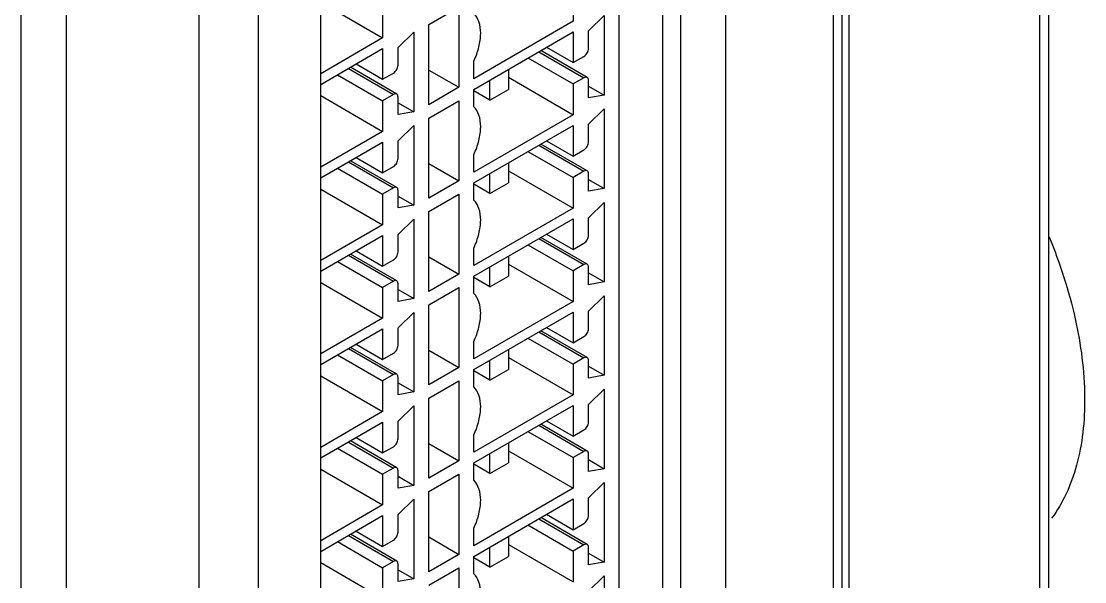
# Model space of a CAD drawing. Header units: millimetres. Extents: x 19 to 149, y 23 to 213.
# Drawn here: x 86.26 to 118.84, y 55.81 to 72.96 of the extents above; entities that cross this region are included whole.
import ezdxf

# ---------------------------------------------------------------- set-up
doc = ezdxf.new("R2010")
doc.units = ezdxf.units.MM
doc.header["$LTSCALE"] = 15.317897
doc.layers.get('0').update_dxf_attribs({"linetype": 'CONTINUOUS'})

msp = doc.modelspace()

# ---------------------------------------------------------------- linework, layer by layer
at = {"color": 7, "linetype": 'Continuous'}
for p, q in [((111.4, 137.44), (111.4, 39.296)), ((111.612, 137.317), (111.612, 39.174)), ((111.14, 38.93), (111.14, 137.045)), ((106.452, 131.959), (106.452, 40.388)), ((107.846, 40.376), (107.846, 131.948)), ((105.9, 92.257), (105.9, 42.983)), ((104.577, 47.522), (104.577, 91.124)), ((91.695, 86.073), (91.695, 36.992)), ((95.434, 36.96), (95.434, 86.195)), ((93.525, 35.935), (93.525, 85.016)), ((117.456, 82.103), (117.456, 42.764)), ((117.727, 82.26), (117.727, 43.16)), ((86.26, 32.782), (86.26, 74.664)), ((87.65, 32.769), (87.65, 73.773)), ((103.162, 73.895), (103.162, 72.956)), ((95.434, 73.54), (97.329, 72.446)), ((97.329, 73.385), (97.329, 72.446)), ((98.743, 72.854), (99.662, 73.385)), ((99.662, 73.385), (99.662, 70.936)), ((103.636, 72.662), (104.117, 73.132)), ((104.117, 73.132), (104.117, 70.699)), ((98.743, 70.405), (98.743, 72.854)), ((103.162, 72.956), (100.122, 71.201)), ((103.636, 72.128), (103.636, 72.662)), ((97.329, 72.446), (95.434, 71.352)), ((97.802, 72.152), (98.283, 72.622)), ((98.283, 72.622), (98.283, 70.189)), ((100.122, 70.874), (103.162, 72.63)), ((103.162, 72.63), (103.162, 71.691)), ((95.434, 71.026), (97.329, 72.12)), ((97.329, 72.12), (97.329, 71.181)), ((97.802, 71.617), (97.802, 72.152)), ((102.116, 72.026), (103.495, 71.229)), ((103.595, 71.239), (102.174, 72.059)), ((102.349, 72.16), (103.162, 71.691)), ((100.122, 71.201), (100.122, 71.732)), ((101.783, 71.834), (103.162, 71.038)), ((103.162, 71.691), (103.495, 71.883)), ((96.282, 71.515), (97.661, 70.719)), ((97.761, 70.729), (96.341, 71.549)), ((96.516, 71.65), (97.329, 71.181)), ((97.329, 71.181), (97.661, 71.372)), ((98.743, 71.466), (99.662, 70.936)), ((101.182, 71.487), (101.182, 70.874)), ((95.95, 71.323), (97.329, 70.527)), ((100.617, 70.548), (100.617, 71.16)), ((101.182, 71.242), (103.162, 70.099)), ((103.495, 71.229), (103.162, 71.038)), ((103.162, 71.038), (103.162, 70.099)), ((103.636, 70.613), (103.636, 71.148)), ((97.661, 70.719), (97.329, 70.527)), ((99.662, 70.936), (98.743, 70.405)), ((100.122, 70.344), (100.122, 70.874)), ((100.617, 70.548), (100.122, 70.833)), ((100.617, 70.548), (101.182, 70.874)), ((103.636, 70.976), (104.117, 70.699)), ((104.117, 70.699), (103.636, 70.613)), ((95.434, 70.682), (97.329, 69.588)), ((97.329, 70.527), (97.329, 69.588)), ((97.802, 70.103), (97.802, 70.638)), ((97.802, 70.466), (98.283, 70.189)), ((98.743, 69.997), (99.662, 70.527)), ((99.662, 70.527), (99.662, 68.078)), ((98.283, 70.189), (97.802, 70.103)), ((103.162, 70.099), (100.122, 68.343)), ((103.636, 69.805), (104.117, 70.274)), ((104.117, 70.274), (104.117, 67.841)), ((97.802, 69.294), (98.283, 69.764)), ((98.283, 69.764), (98.283, 67.331)), ((98.743, 67.547), (98.743, 69.997)), ((100.122, 68.017), (103.162, 69.772)), ((103.162, 69.772), (103.162, 68.833)), ((103.636, 69.27), (103.636, 69.805)), ((97.329, 69.588), (95.434, 68.495)), ((95.434, 68.168), (97.329, 69.262)), ((97.329, 69.262), (97.329, 68.323)), ((97.802, 68.76), (97.802, 69.294)), ((102.116, 69.168), (103.495, 68.372)), ((103.595, 68.382), (102.174, 69.202)), ((102.349, 69.303), (103.162, 68.833)), ((96.516, 68.792), (97.329, 68.323)), ((100.122, 68.343), (100.122, 68.874)), ((101.783, 68.976), (103.162, 68.18)), ((103.162, 68.833), (103.495, 69.025)), ((95.95, 68.466), (97.329, 67.67)), ((96.282, 68.658), (97.661, 67.861)), ((97.761, 67.871), (96.341, 68.691)), ((97.329, 68.323), (97.661, 68.515)), ((98.743, 68.609), (99.662, 68.078)), ((101.182, 68.629), (101.182, 68.017)), ((100.617, 67.69), (100.617, 68.302)), ((101.182, 68.384), (103.162, 67.241)), ((103.495, 68.372), (103.162, 68.18)), ((103.162, 68.18), (103.162, 67.241)), ((103.636, 67.755), (103.636, 68.29)), ((103.636, 68.119), (104.117, 67.841)), ((95.434, 67.824), (97.329, 66.731)), ((97.661, 67.861), (97.329, 67.67)), ((97.802, 67.245), (97.802, 67.78)), ((99.662, 68.078), (98.743, 67.547)), ((100.122, 67.486), (100.122, 68.017)), ((100.617, 67.69), (100.122, 67.976)), ((100.617, 67.69), (101.182, 68.017)), ((104.117, 67.841), (103.636, 67.755)), ((97.329, 67.67), (97.329, 66.731)), ((97.802, 67.608), (98.283, 67.331)), ((98.743, 67.139), (99.662, 67.67)), ((99.662, 67.67), (99.662, 65.22)), ((98.283, 67.331), (97.802, 67.245)), ((98.743, 64.689), (98.743, 67.139)), ((103.162, 67.241), (100.122, 65.485)), ((103.636, 66.947), (104.117, 67.416)), ((104.117, 67.416), (104.117, 64.983)), ((97.802, 66.437), (98.283, 66.906)), ((98.283, 66.906), (98.283, 64.473)), ((100.122, 65.159), (103.162, 66.914)), ((103.162, 66.914), (103.162, 65.975)), ((103.636, 66.412), (103.636, 66.947)), ((97.329, 66.731), (95.434, 65.637)), ((95.434, 65.31), (97.329, 66.404)), ((97.329, 66.404), (97.329, 65.465)), ((97.802, 65.902), (97.802, 66.437)), ((102.116, 66.31), (103.495, 65.514)), ((103.595, 65.524), (102.174, 66.344)), ((102.349, 66.445), (103.162, 65.975)), ((103.162, 65.975), (103.495, 66.167)), ((97.761, 65.014), (96.341, 65.834)), ((96.516, 65.935), (97.329, 65.465)), ((100.122, 65.485), (100.122, 66.016)), ((101.783, 66.118), (103.162, 65.322)), ((95.95, 65.608), (97.329, 64.812)), ((96.282, 65.8), (97.661, 65.004)), ((97.329, 65.465), (97.661, 65.657)), ((98.743, 65.751), (99.662, 65.22)), ((101.182, 65.771), (101.182, 65.159)), ((101.182, 65.526), (103.162, 64.383)), ((103.495, 65.514), (103.162, 65.322)), ((99.662, 65.22), (98.743, 64.689)), ((100.122, 64.628), (100.122, 65.159)), ((100.617, 64.832), (100.617, 65.445)), ((100.617, 64.832), (101.182, 65.159)), ((103.162, 65.322), (103.162, 64.383)), ((103.636, 64.898), (103.636, 65.432)), ((103.636, 65.261), (104.117, 64.983)), ((95.434, 64.967), (97.329, 63.873)), ((97.661, 65.004), (97.329, 64.812)), ((97.802, 64.387), (97.802, 64.922)), ((100.617, 64.832), (100.122, 65.118)), ((104.117, 64.983), (103.636, 64.898)), ((97.329, 64.812), (97.329, 63.873)), ((97.802, 64.751), (98.283, 64.473)), ((98.743, 64.281), (99.662, 64.812)), ((99.662, 64.812), (99.662, 62.362)), ((103.636, 64.089), (104.117, 64.559)), ((104.117, 64.559), (104.117, 62.125)), ((98.283, 64.473), (97.802, 64.387)), ((98.743, 61.832), (98.743, 64.281)), ((103.162, 64.383), (100.122, 62.628)), ((97.329, 63.873), (95.434, 62.779)), ((97.802, 63.579), (98.283, 64.048)), ((98.283, 64.048), (98.283, 61.615)), ((100.122, 62.301), (103.162, 64.057)), ((103.162, 64.057), (103.162, 63.118)), ((103.636, 63.554), (103.636, 64.089)), ((95.434, 62.452), (97.329, 63.546)), ((97.329, 63.546), (97.329, 62.607)), ((97.802, 63.044), (97.802, 63.579)), ((102.349, 63.587), (103.162, 63.118)), ((101.783, 63.26), (103.162, 62.464)), ((102.116, 63.452), (103.495, 62.656)), ((103.595, 62.666), (102.174, 63.486)), ((103.162, 63.118), (103.495, 63.309)), ((96.282, 62.942), (97.661, 62.146)), ((97.761, 62.156), (96.341, 62.976)), ((96.516, 63.077), (97.329, 62.607)), ((98.743, 62.893), (99.662, 62.362)), ((100.122, 62.628), (100.122, 63.158)), ((101.182, 62.913), (101.182, 62.301)), ((95.95, 62.75), (97.329, 61.954)), ((97.329, 62.607), (97.661, 62.799)), ((100.617, 61.974), (100.617, 62.587)), ((101.182, 62.668), (103.162, 61.525)), ((103.495, 62.656), (103.162, 62.464)), ((103.636, 62.04), (103.636, 62.575)), ((99.662, 62.362), (98.743, 61.832)), ((100.122, 61.77), (100.122, 62.301)), ((100.617, 61.974), (100.122, 62.26)), ((100.617, 61.974), (101.182, 62.301)), ((103.162, 62.464), (103.162, 61.525)), ((103.636, 62.403), (104.117, 62.125)), ((95.434, 62.109), (97.329, 61.015)), ((97.661, 62.146), (97.329, 61.954)), ((97.329, 61.954), (97.329, 61.015)), ((97.802, 61.529), (97.802, 62.064)), ((98.743, 61.423), (99.662, 61.954)), ((99.662, 61.954), (99.662, 59.505)), ((104.117, 62.125), (103.636, 62.04)), ((97.802, 61.893), (98.283, 61.615)), ((98.283, 61.615), (97.802, 61.529)), ((103.636, 61.231), (104.117, 61.701)), ((104.117, 61.701), (104.117, 59.268)), ((98.743, 58.974), (98.743, 61.423)), ((103.162, 61.525), (100.122, 59.77)), ((97.329, 61.015), (95.434, 59.921)), ((97.802, 60.721), (98.283, 61.191)), ((98.283, 61.191), (98.283, 58.757)), ((100.122, 59.443), (103.162, 61.199)), ((103.162, 61.199), (103.162, 60.26)), ((103.636, 60.697), (103.636, 61.231)), ((95.434, 59.595), (97.329, 60.689)), ((97.329, 60.689), (97.329, 59.75)), ((97.802, 60.186), (97.802, 60.721)), ((102.116, 60.595), (103.495, 59.798)), ((103.595, 59.808), (102.174, 60.628)), ((102.349, 60.729), (103.162, 60.26)), ((100.122, 59.77), (100.122, 60.301)), ((101.783, 60.403), (103.162, 59.607)), ((103.162, 60.26), (103.495, 60.452)), ((96.282, 60.084), (97.661, 59.288)), ((97.761, 59.298), (96.341, 60.118)), ((96.516, 60.219), (97.329, 59.75)), ((98.743, 60.035), (99.662, 59.505)), ((101.182, 60.056), (101.182, 59.443)), ((95.95, 59.892), (97.329, 59.096)), ((97.329, 59.75), (97.661, 59.941)), ((100.617, 59.117), (100.617, 59.729)), ((101.182, 59.811), (103.162, 58.668)), ((103.495, 59.798), (103.162, 59.607)), ((103.636, 59.182), (103.636, 59.717)), ((99.662, 59.505), (98.743, 58.974)), ((100.122, 58.913), (100.122, 59.443)), ((100.617, 59.117), (100.122, 59.402)), ((100.617, 59.117), (101.182, 59.443)), ((103.162, 59.607), (103.162, 58.668)), ((103.636, 59.545), (104.117, 59.268)), ((95.434, 59.251), (97.329, 58.157)), ((97.661, 59.288), (97.329, 59.096)), ((97.329, 59.096), (97.329, 58.157)), ((97.802, 58.672), (97.802, 59.207)), ((97.802, 59.035), (98.283, 58.757)), ((98.743, 58.566), (99.662, 59.096)), ((99.662, 59.096), (99.662, 56.647)), ((104.117, 59.268), (103.636, 59.182)), ((98.283, 58.757), (97.802, 58.672)), ((103.162, 58.668), (100.122, 56.912)), ((103.636, 58.374), (104.117, 58.843)), ((104.117, 58.843), (104.117, 56.41)), ((97.802, 57.863), (98.283, 58.333)), ((98.283, 58.333), (98.283, 55.9)), ((98.743, 56.116), (98.743, 58.566)), ((100.122, 56.586), (103.162, 58.341)), ((103.162, 58.341), (103.162, 57.402)), ((103.636, 57.839), (103.636, 58.374)), ((97.329, 58.157), (95.434, 57.064)), ((95.434, 56.737), (97.329, 57.831)), ((97.329, 57.831), (97.329, 56.892)), ((97.802, 57.329), (97.802, 57.863)), ((102.116, 57.737), (103.495, 56.941)), ((103.595, 56.951), (102.174, 57.771)), ((102.349, 57.872), (103.162, 57.402)), ((96.516, 57.361), (97.329, 56.892)), ((100.122, 56.912), (100.122, 57.443)), ((101.783, 57.545), (103.162, 56.749)), ((103.162, 57.402), (103.495, 57.594)), ((95.95, 57.035), (97.329, 56.239)), ((96.282, 57.227), (97.661, 56.43)), ((97.761, 56.44), (96.341, 57.26)), ((97.329, 56.892), (97.661, 57.084)), ((98.743, 57.178), (99.662, 56.647)), ((101.182, 57.198), (101.182, 56.586)), ((100.617, 56.259), (100.617, 56.871)), ((101.182, 56.953), (103.162, 55.81)), ((103.495, 56.941), (103.162, 56.749)), ((103.162, 56.749), (103.162, 55.81)), ((103.636, 56.324), (103.636, 56.859)), ((103.636, 56.688), (104.117, 56.41)), ((95.434, 56.393), (97.329, 55.3)), ((97.661, 56.43), (97.329, 56.239)), ((99.662, 56.647), (98.743, 56.116)), ((100.122, 56.055), (100.122, 56.586)), ((100.617, 56.259), (100.122, 56.545)), ((100.617, 56.259), (101.182, 56.586)), ((104.117, 56.41), (103.636, 56.324)), ((97.329, 56.239), (97.329, 55.3)), ((97.802, 55.814), (97.802, 56.349)), ((97.802, 56.177), (98.283, 55.9)), ((98.743, 55.708), (99.662, 56.239)), ((99.662, 56.239), (99.662, 53.789)), ((98.283, 55.9), (97.802, 55.814)), ((103.636, 55.516), (104.117, 55.985)), ((104.117, 55.985), (104.117, 53.552))]:
    msp.add_line(p, q, dxfattribs=at)
for points, knots in [([(100.122, 71.732), (100.188, 71.872), (100.291, 72.152), (100.351, 72.568), (100.308, 72.932), (100.194, 73.132), (100.122, 73.201)], [0, 0, 0, 0, 0.300819, 0.57332, 0.805661, 1, 1, 1, 1]), ([(103.495, 71.883), (103.537, 71.907), (103.603, 71.983), (103.636, 72.079), (103.636, 72.128)], [0, 0, 0, 0, 0.499996, 1, 1, 1, 1]), ([(97.661, 71.372), (97.703, 71.397), (97.769, 71.473), (97.802, 71.569), (97.802, 71.617)], [0, 0, 0, 0, 0.499996, 1, 1, 1, 1]), ([(103.595, 71.239), (103.581, 71.247), (103.544, 71.253), (103.511, 71.239), (103.495, 71.229)], [0, 0, 0, 0, 0.449963, 1, 1, 1, 1]), ([(103.636, 71.148), (103.636, 71.167), (103.631, 71.202), (103.608, 71.232), (103.595, 71.239)], [0, 0, 0, 0, 0.55004, 1, 1, 1, 1]), ([(97.761, 70.729), (97.748, 70.737), (97.711, 70.742), (97.678, 70.729), (97.661, 70.719)], [0, 0, 0, 0, 0.449963, 1, 1, 1, 1]), ([(97.802, 70.638), (97.802, 70.657), (97.798, 70.692), (97.775, 70.721), (97.761, 70.729)], [0, 0, 0, 0, 0.55004, 1, 1, 1, 1]), ([(100.122, 68.874), (100.188, 69.014), (100.291, 69.294), (100.351, 69.71), (100.308, 70.074), (100.194, 70.274), (100.122, 70.344)], [0, 0, 0, 0, 0.300819, 0.57332, 0.805661, 1, 1, 1, 1]), ([(103.495, 69.025), (103.537, 69.049), (103.603, 69.126), (103.636, 69.221), (103.636, 69.27)], [0, 0, 0, 0, 0.499996, 1, 1, 1, 1]), ([(97.661, 68.515), (97.703, 68.539), (97.769, 68.615), (97.802, 68.711), (97.802, 68.76)], [0, 0, 0, 0, 0.499996, 1, 1, 1, 1]), ([(103.595, 68.382), (103.581, 68.389), (103.544, 68.395), (103.511, 68.381), (103.495, 68.372)], [0, 0, 0, 0, 0.449963, 1, 1, 1, 1]), ([(103.636, 68.29), (103.636, 68.309), (103.631, 68.345), (103.608, 68.374), (103.595, 68.382)], [0, 0, 0, 0, 0.55004, 1, 1, 1, 1]), ([(97.761, 67.871), (97.748, 67.879), (97.711, 67.885), (97.678, 67.871), (97.661, 67.861)], [0, 0, 0, 0, 0.449963, 1, 1, 1, 1]), ([(97.802, 67.78), (97.802, 67.799), (97.798, 67.834), (97.775, 67.864), (97.761, 67.871)], [0, 0, 0, 0, 0.55004, 1, 1, 1, 1]), ([(100.122, 66.016), (100.188, 66.157), (100.291, 66.437), (100.351, 66.852), (100.308, 67.216), (100.194, 67.416), (100.122, 67.486)], [0, 0, 0, 0, 0.300819, 0.57332, 0.805661, 1, 1, 1, 1]), ([(103.495, 66.167), (103.537, 66.191), (103.603, 66.268), (103.636, 66.364), (103.636, 66.412)], [0, 0, 0, 0, 0.499996, 1, 1, 1, 1]), ([(117.748, 66.357), (118.084, 65.546), (118.606, 63.941), (118.876, 61.899), (118.805, 60.394), (118.62, 59.395), (118.304, 58.506), (117.998, 57.983), (117.825, 57.751)], [0, 0, 0, 0, 0.294361, 0.563121, 0.68522, 0.79838, 0.902923, 1, 1, 1, 1]), ([(97.661, 65.657), (97.703, 65.681), (97.769, 65.758), (97.802, 65.853), (97.802, 65.902)], [0, 0, 0, 0, 0.499996, 1, 1, 1, 1]), ([(103.595, 65.524), (103.581, 65.532), (103.544, 65.537), (103.511, 65.524), (103.495, 65.514)], [0, 0, 0, 0, 0.449963, 1, 1, 1, 1]), ([(103.636, 65.432), (103.636, 65.451), (103.631, 65.487), (103.608, 65.516), (103.595, 65.524)], [0, 0, 0, 0, 0.55004, 1, 1, 1, 1]), ([(97.761, 65.014), (97.748, 65.021), (97.711, 65.027), (97.678, 65.013), (97.661, 65.004)], [0, 0, 0, 0, 0.449963, 1, 1, 1, 1]), ([(97.802, 64.922), (97.802, 64.941), (97.798, 64.977), (97.775, 65.006), (97.761, 65.014)], [0, 0, 0, 0, 0.55004, 1, 1, 1, 1]), ([(100.122, 63.158), (100.188, 63.299), (100.291, 63.579), (100.351, 63.994), (100.308, 64.358), (100.194, 64.559), (100.122, 64.628)], [0, 0, 0, 0, 0.300819, 0.57332, 0.805661, 1, 1, 1, 1]), ([(103.495, 63.309), (103.537, 63.334), (103.603, 63.41), (103.636, 63.506), (103.636, 63.554)], [0, 0, 0, 0, 0.499996, 1, 1, 1, 1]), ([(97.661, 62.799), (97.703, 62.823), (97.769, 62.9), (97.802, 62.996), (97.802, 63.044)], [0, 0, 0, 0, 0.499996, 1, 1, 1, 1]), ([(103.595, 62.666), (103.581, 62.674), (103.544, 62.679), (103.511, 62.666), (103.495, 62.656)], [0, 0, 0, 0, 0.449963, 1, 1, 1, 1]), ([(103.636, 62.575), (103.636, 62.594), (103.631, 62.629), (103.608, 62.658), (103.595, 62.666)], [0, 0, 0, 0, 0.55004, 1, 1, 1, 1]), ([(97.761, 62.156), (97.748, 62.164), (97.711, 62.169), (97.678, 62.155), (97.661, 62.146)], [0, 0, 0, 0, 0.449963, 1, 1, 1, 1]), ([(97.802, 62.064), (97.802, 62.083), (97.798, 62.119), (97.775, 62.148), (97.761, 62.156)], [0, 0, 0, 0, 0.55004, 1, 1, 1, 1]), ([(100.122, 60.301), (100.188, 60.441), (100.291, 60.721), (100.351, 61.136), (100.308, 61.501), (100.194, 61.701), (100.122, 61.77)], [0, 0, 0, 0, 0.300819, 0.57332, 0.805661, 1, 1, 1, 1]), ([(103.495, 60.452), (103.537, 60.476), (103.603, 60.552), (103.636, 60.648), (103.636, 60.697)], [0, 0, 0, 0, 0.499996, 1, 1, 1, 1]), ([(97.661, 59.941), (97.703, 59.966), (97.769, 60.042), (97.802, 60.138), (97.802, 60.186)], [0, 0, 0, 0, 0.499996, 1, 1, 1, 1]), ([(103.595, 59.808), (103.581, 59.816), (103.544, 59.822), (103.511, 59.808), (103.495, 59.798)], [0, 0, 0, 0, 0.449963, 1, 1, 1, 1]), ([(103.636, 59.717), (103.636, 59.736), (103.631, 59.771), (103.608, 59.801), (103.595, 59.808)], [0, 0, 0, 0, 0.55004, 1, 1, 1, 1]), ([(97.761, 59.298), (97.748, 59.306), (97.711, 59.311), (97.678, 59.298), (97.661, 59.288)], [0, 0, 0, 0, 0.449963, 1, 1, 1, 1]), ([(97.802, 59.207), (97.802, 59.226), (97.798, 59.261), (97.775, 59.29), (97.761, 59.298)], [0, 0, 0, 0, 0.55004, 1, 1, 1, 1]), ([(100.122, 57.443), (100.188, 57.583), (100.291, 57.863), (100.351, 58.279), (100.308, 58.643), (100.194, 58.843), (100.122, 58.913)], [0, 0, 0, 0, 0.300819, 0.57332, 0.805661, 1, 1, 1, 1]), ([(103.495, 57.594), (103.537, 57.618), (103.603, 57.695), (103.636, 57.79), (103.636, 57.839)], [0, 0, 0, 0, 0.499996, 1, 1, 1, 1]), ([(97.661, 57.084), (97.703, 57.108), (97.769, 57.184), (97.802, 57.28), (97.802, 57.329)], [0, 0, 0, 0, 0.499996, 1, 1, 1, 1]), ([(103.595, 56.951), (103.581, 56.958), (103.544, 56.964), (103.511, 56.95), (103.495, 56.941)], [0, 0, 0, 0, 0.449963, 1, 1, 1, 1]), ([(103.636, 56.859), (103.636, 56.878), (103.631, 56.914), (103.608, 56.943), (103.595, 56.951)], [0, 0, 0, 0, 0.55004, 1, 1, 1, 1]), ([(97.761, 56.44), (97.748, 56.448), (97.711, 56.454), (97.678, 56.44), (97.661, 56.43)], [0, 0, 0, 0, 0.449963, 1, 1, 1, 1]), ([(97.802, 56.349), (97.802, 56.368), (97.798, 56.403), (97.775, 56.433), (97.761, 56.44)], [0, 0, 0, 0, 0.55004, 1, 1, 1, 1]), ([(100.122, 54.585), (100.188, 54.726), (100.291, 55.006), (100.351, 55.421), (100.308, 55.785), (100.194, 55.985), (100.122, 56.055)], [0, 0, 0, 0, 0.300819, 0.57332, 0.805661, 1, 1, 1, 1])]:
    msp.add_open_spline(points, degree=3, knots=knots, dxfattribs=at)

doc.saveas('drawing.dxf')
